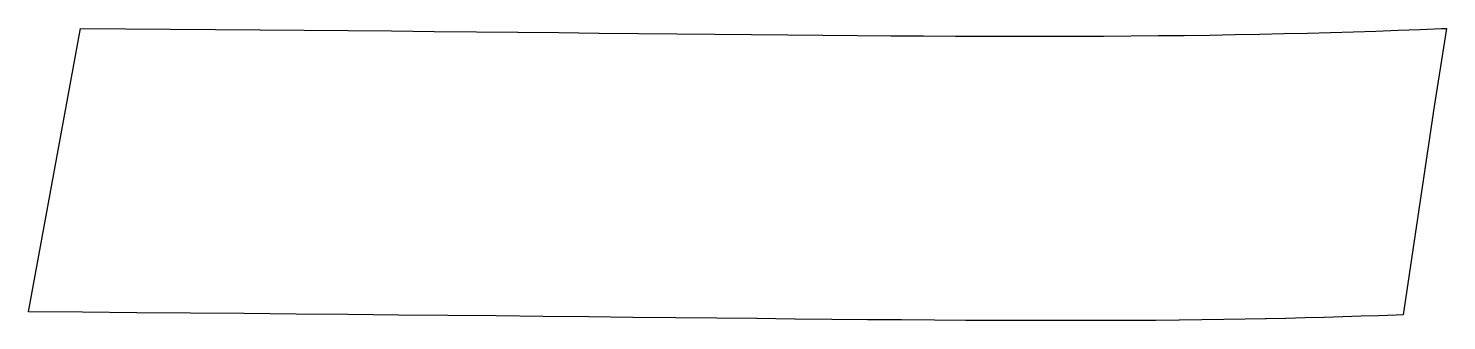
# Model space of a CAD drawing. Header units: millimetres. Extents: x 0 to 449, y 0 to 93.
import ezdxf

# ---------------------------------------------------------------- set-up
doc = ezdxf.new("R2010")
doc.units = ezdxf.units.MM

msp = doc.modelspace()

# ---------------------------------------------------------------- linework, layer by layer
msp.add_lwpolyline([(306.61, 0), (306.6, 0.04), (297.01, 0.09), (296.99, 0.09), (287.02, 0.15), (286.99, 0.15), (286.99, 0.15), (276.62, 0.22), (276.59, 0.22), (276.59, 0.22), (265.8, 0.3), (265.77, 0.3), (265.77, 0.3), (254.55, 0.4), (254.53, 0.4), (254.53, 0.4), (242.86, 0.51), (242.83, 0.51), (242.83, 0.51), (230.71, 0.63), (230.69, 0.63), (230.69, 0.63), (218.1, 0.76), (218.08, 0.76), (218.08, 0.76), (218.08, 0.76), (205.03, 0.9), (205.01, 0.9), (205.01, 0.9), (191.48, 1.04), (177.48, 1.19), (163.04, 1.34), (148.17, 1.49), (132.88, 1.64), (117.2, 1.79), (101.17, 1.94), (84.82, 2.09), (68.2, 2.23), (51.36, 2.37), (34.33, 2.51), (17.2, 2.64), (0, 2.77), (16.55, 92.65), (30.81, 92.54), (30.82, 92.54), (30.82, 92.54), (45.05, 92.43), (45.07, 92.43), (45.07, 92.43), (59.25, 92.31), (59.26, 92.31), (59.26, 92.31), (73.36, 92.2), (73.38, 92.2), (73.38, 92.2), (87.37, 92.08), (87.39, 92.08), (87.39, 92.08), (101.25, 91.95), (101.27, 91.95), (101.27, 91.95), (101.27, 91.95), (101.27, 91.95), (114.99, 91.83), (115.01, 91.83), (115.01, 91.83), (115.01, 91.83), (115.01, 91.83), (128.55, 91.7), (128.57, 91.7), (128.57, 91.7), (128.57, 91.7), (128.57, 91.7), (141.92, 91.56), (141.94, 91.56), (141.94, 91.56), (155.09, 91.43), (155.11, 91.43), (155.11, 91.43), (168.04, 91.29), (168.06, 91.29), (168.06, 91.29), (168.06, 91.29), (168.06, 91.29), (180.75, 91.16), (180.77, 91.16), (180.77, 91.16), (180.77, 91.16), (193.24, 91.03), (193.24, 91.03), (205.46, 90.9), (205.46, 90.9), (217.42, 90.78), (229.11, 90.66), (229.11, 90.66), (240.54, 90.56), (240.54, 90.56), (251.7, 90.46), (251.7, 90.46), (262.59, 90.37), (262.59, 90.37), (273.22, 90.3), (273.22, 90.3), (283.59, 90.24), (283.59, 90.24), (293.7, 90.19), (303.56, 90.16), (313.17, 90.14), (322.54, 90.15), (331.69, 90.16), (331.69, 90.16), (340.61, 90.2), (340.61, 90.2), (349.32, 90.26), (357.83, 90.33), (366.14, 90.42), (366.14, 90.42), (374.27, 90.53), (382.22, 90.66), (382.22, 90.66), (390.01, 90.81), (397.65, 90.98), (405.14, 91.16), (412.51, 91.36), (419.74, 91.57), (426.87, 91.8), (433.89, 92.05), (433.89, 92.05), (440.82, 92.31), (447.67, 92.58), (449.25, 92.65), (445.03, 65.83), (445.03, 65.75), (445.02, 65.75), (435.45, 1.87), (433.28, 1.79), (427.76, 1.58), (427.74, 1.58), (427.74, 1.58), (422.11, 1.38), (422.1, 1.38), (422.1, 1.38), (416.36, 1.2), (416.34, 1.2), (416.34, 1.2), (410.47, 1.02), (410.46, 1.02), (410.46, 1.02), (404.45, 0.86), (404.43, 0.86), (404.43, 0.86), (398.27, 0.71), (398.26, 0.71), (398.26, 0.71), (391.93, 0.57), (391.91, 0.57), (391.91, 0.49), (391.91, 0.57), (385.41, 0.45), (385.39, 0.45), (378.69, 0.34), (378.67, 0.34), (378.66, 0.34), (371.75, 0.25), (371.73, 0.24), (371.73, 0.25), (364.59, 0.17), (364.57, 0.17), (364.57, 0.17), (357.18, 0.1), (357.16, 0.1), (357.16, 0.1), (349.51, 0.05), (349.49, 0.05), (349.49, 0.05), (341.57, 0.02), (341.54, 0.02), (341.54, 0.02), (333.32, 0), (333.3, 0), (333.3, 0), (324.76, 0), (324.74, 0), (324.74, 0), (315.87, 0.01), (315.85, 0.01), (315.85, 0.01), (306.63, 0.04), (306.6, 0.04)], close=True)

doc.saveas('drawing.dxf')
